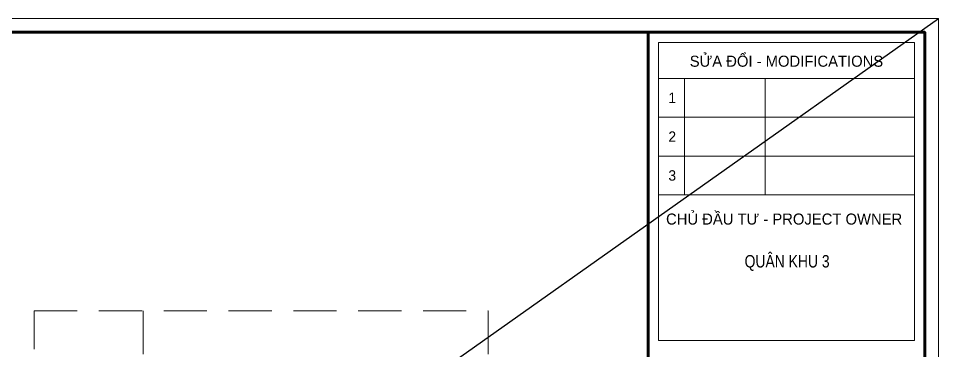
# Model space of a CAD drawing. Header units: millimetres. Extents: x -182770 to 489476, y -561170 to -280028.
# Drawn here: x 102368 to 115676, y -517393 to -512589 of the extents above; entities that cross this region are included whole.
import ezdxf
from ezdxf.enums import TextEntityAlignment as Align

# ---------------------------------------------------------------- set-up
doc = ezdxf.new("R2010")
doc.units = ezdxf.units.MM
doc.header["$MEASUREMENT"] = 0
doc.linetypes.add('HIDDEN', pattern=[0.375, 0.25, -0.125])
doc.layers.get('Defpoints').update_dxf_attribs({"color": 1})
for name, color, linetype, lineweight in [('08. Net Text', 3, 'Continuous', 13), ('Khungten_LCDI', 7, 'Continuous', 5), ('LC Dim', 8, 'Continuous', 18), ('LC MANH DUT', 35, 'HIDDEN', 5), ('LC Net thay', 63, 'Continuous', 25), ('LC Text1', 3, 'Continuous', 20)]:
    doc.layers.add(name, color=color, linetype=linetype, lineweight=lineweight)
doc.layers.add('KCS_Plotter', color=11, linetype='Continuous', plot=False)
doc.styles.add('Khungten', font='VHAVAN.TTF', dxfattribs={"width": 0.9, "height": 5000})
doc.styles.add('LC 1', font='VHAVANB.TTF')
doc.styles.add('Text Khung Ten', font='VHAVAN.TTF')
doc.styles.add('Title', font='VHBLACK.TTF', dxfattribs={"width": 0.8})

# ---------------------------------------------------------------- blocks, each defined once
blk = doc.blocks.new('fdsg')
at = {"layer": 'LC MANH DUT', "ltscale": 1000}
blk.add_line((1846.1, 2700.8), (1846.1, -520.7), dxfattribs=at)
blk.add_lwpolyline([(1214.9, -520.7), (1214.9, 2700.8), (3842.4, 2700.8), (3842.4, -520.7)], dxfattribs=at)
blk = doc.blocks.new('lcdi fix')
at = {"layer": 'Defpoints', "lineweight": 0}
blk.add_lwpolyline([(-1200, -14850), (-1200, 14850), (40800, 14850), (40800, -14850)], close=True, dxfattribs=at)
at = {"layer": 'Khungten_LCDI', "color": 5, "lineweight": 60}
blk.add_line((36600, 14650), (36600, -14650), dxfattribs=at)
at = {"layer": 'Khungten_LCDI', "color": 5, "lineweight": 25}
blk.add_line((40600, -14650), (40600, 14650), dxfattribs=at)
at = {"layer": 'Khungten_LCDI', "color": 9, "lineweight": 15}
for p, q in [((36750, 13981), (40450, 13981)), ((37123, 13981), (37123, 12297)), ((38293, 13981), (38293, 12297)), ((36750, 13420), (40450, 13420)), ((36750, 12858), (40450, 12858)), ((36750, 12297), (40450, 12297))]:
    blk.add_line(p, q, dxfattribs=at)
at = {"layer": 'Khungten_LCDI', "color": 5, "lineweight": 60}
blk.add_lwpolyline([(0, -14650), (0, 14650), (40600, 14650), (40600, -14650)], close=True, dxfattribs=at)
at = {"layer": 'Khungten_LCDI', "color": 9, "lineweight": 15}
blk.add_lwpolyline([(36750, 10190), (40450, 10190), (40450, 14500), (36750, 14500)], close=True, dxfattribs=at)
at = {"color": 7, "style": 'Khungten'}
for s, p in [('söa ®æi - modifications', (38600, 14151)), ('chñ ®Çu t\xad - project owner', (38566, 11868))]:
    blk.add_text(s, height=160, dxfattribs=at).set_placement(p, align=Align.CENTER)
at = {"color": 4, "insert": (38609, 11313), "char_height": 180, "width": 2315.24, "attachment_point": 5, "style": 'Khungten'}
blk.add_mtext('{\\f.VnArialH|b0|i0|c0|p34;\\W0.8;qu©n khu 3}', dxfattribs=at)
at = {"color": 7, "style": 'Khungten', "width": 0.8}
for tag, p in [('REVISION', (39499, -10746)), ('NGAYHT', (39546, -11609))]:
    blk.add_attdef(tag, text='', height=200, dxfattribs=at).set_placement(p, align=Align.CENTER)
at = {"layer": '08. Net Text', "color": 7, "style": 'Text Khung Ten'}
blk.add_text('1', height=150, dxfattribs=at).set_placement((36892, 13627))
at = {"layer": '08. Net Text', "color": 7, "ltscale": 2, "style": 'Text Khung Ten'}
for s, p in [('2', (36892, 13065)), ('3', (36892, 12504))]:
    blk.add_text(s, height=150, dxfattribs=at).set_placement(p)
at = {"layer": 'LC Text1', "color": 3, "style": 'LC 1', "width": 1.834006}
for tag, p, p2 in [('TENBANVE1', (36913, -8886), (40339, -8886)), ('TENBANVE2', (36913, -9562), (40339, -9562))]:
    blk.add_attdef(tag, text='', height=250, dxfattribs=at).set_placement(p, p2, align=Align.FIT)
at = {"layer": 'LC Text1', "style": 'Title', "width": 0.7}
blk.add_attdef('SOBANVE', text='', height=250, dxfattribs=at).set_placement((39562, -13896), align=Align.CENTER)

msp = doc.modelspace()

# ---------------------------------------------------------------- linework, layer by layer
at = {"layer": 'KCS_Plotter', "ltscale": 750}
msp.add_line((73676.1, -542288.8), (115676.1, -512588.8), dxfattribs=at)

# ---------------------------------------------------------------- block references
at = {"layer": 'LC Dim', "xscale": 2.5, "yscale": 2.5, "zscale": 2.5}
msp.add_blockref('fdsg', (99557, -523569.8), dxfattribs=at)
at = {"layer": 'LC Net thay'}
msp.add_blockref('lcdi fix', (74876.1, -527438.8), dxfattribs=at)

doc.saveas('drawing.dxf')
